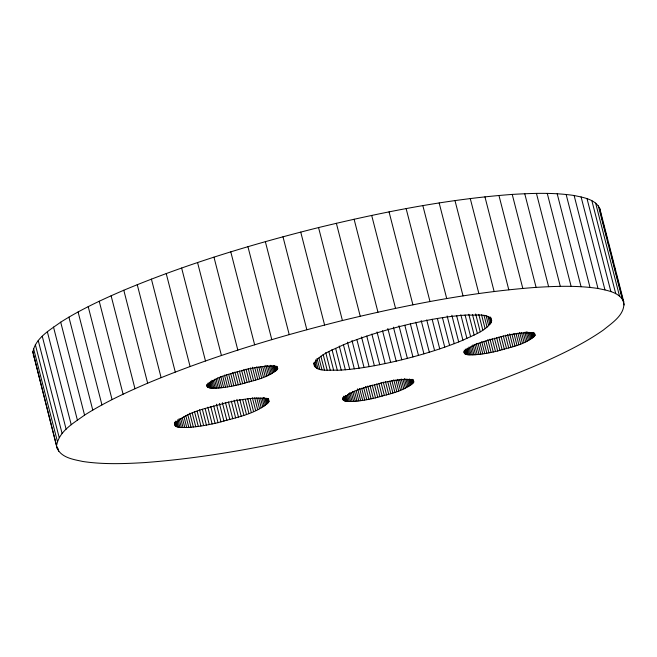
<?xml version="1.0" encoding="UTF-8"?>
<svg xmlns="http://www.w3.org/2000/svg" width="657" height="657" viewBox="0 0 657 657"><rect width="100%" height="100%" fill="white"/><g stroke="black" fill="none" stroke-linecap="round" stroke-linejoin="round"><path stroke-width="0.99" d="M277.706 368.7C276.778 364.914 270.783 366.442 267.851 366.121C259.835 366.59 251.91 368.125 244.1 369.948C231.56 373.948 216.317 375.812 206.865 385.577C207.793 389.363 213.788 387.827 216.72 388.156C224.743 387.679 232.66 386.144 240.478 384.32C253.019 380.321 268.253 378.465 277.706 368.7L277.197 366.721M534.938 335.366C534.01 331.588 528.014 333.115 525.083 332.795C517.059 333.263 509.142 334.799 501.332 336.622C488.783 340.622 473.549 342.486 464.097 352.251C465.025 356.028 471.02 354.501 473.952 354.821C481.975 354.353 489.892 352.817 497.702 350.994C510.251 346.995 525.485 345.139 534.938 335.366L534.428 333.395M32.85 352.012C35.609 337.829 49.965 330.044 60.699 322.168C80.647 309.521 102.131 299.551 123.795 290.238C186.793 263.884 252.362 244.125 318.555 227.568C382.234 212.145 446.801 199.26 512.23 194.415C532.835 193.199 553.646 192.452 574.128 195.507C583.342 197.511 595.447 199.128 599.849 208.754L623.715 301.703C625.53 314.572 612.078 322.858 603.496 329.945C585.568 342.535 565.784 352.177 545.893 361.227C484.776 388.147 420.784 407.981 356.266 424.923C286.83 442.539 216.309 457.206 144.77 462.585C124.165 463.801 103.354 464.548 82.872 461.493C73.658 459.489 61.553 457.872 57.151 448.246L32.85 352.012L57.151 448.246M56.716 444.97C59.475 430.787 73.83 422.993 84.564 415.125C104.512 402.478 125.996 392.5 147.661 383.195C210.659 356.841 276.227 337.074 342.42 320.526C406.1 305.094 470.667 292.217 536.096 287.372C556.701 286.148 577.511 285.401 597.993 288.464C607.208 290.46 619.313 292.086 623.715 301.703M491.493 321.905C491.206 312.206 474.609 315.886 468.351 314.958C448.468 315.951 428.832 319.704 409.459 324.131C386.768 329.527 364.298 336.113 342.749 345.081C332.828 350.058 320.509 353.622 314.186 363.362C314.465 373.061 331.062 369.39 337.32 370.31C357.211 369.316 376.839 365.563 396.212 361.136C418.903 355.749 441.373 349.154 462.93 340.195C472.851 335.218 485.162 331.645 491.493 321.905L490.221 316.961M268.869 401.805C268.516 396.672 260.254 398.479 256.698 398.06C246.137 398.577 235.715 400.565 225.433 402.905C208.228 408.169 187.894 410.896 174.581 423.781C174.934 428.906 183.196 427.099 186.752 427.518C197.314 427.009 207.735 425.013 218.025 422.673C235.222 417.417 255.565 414.69 268.869 401.805L268.105 398.84M413.696 382.226C413.475 378.375 407.266 379.713 404.613 379.409C396.705 379.787 388.887 381.274 381.183 383.023C368.265 386.973 353.006 389.026 342.995 398.684C343.217 402.527 349.425 401.189 352.078 401.501C359.995 401.123 367.805 399.628 375.517 397.879C388.435 393.937 403.685 391.884 413.696 382.226L413.196 380.247M33.285 355.297L34.451 357.539M601.048 215.003L599.849 208.754M601.549 216.974L602.313 219.947M602.822 221.918L604.35 227.856M604.851 229.835L606.887 237.744M608.152 242.688L608.916 245.652M609.425 247.632L610.944 253.561M611.453 255.54L613.49 263.457M613.991 265.428L615.519 271.366M616.028 273.345L620.085 289.162M620.594 291.141L622.122 297.071M622.631 299.05L624.15 304.988M598.297 205.756L622.163 298.713M595.628 203.07L619.494 296.02M591.867 200.689L615.732 293.646M587.013 198.628L610.879 291.585M581.092 196.903L604.957 289.852M574.128 195.507L597.993 288.464M566.145 194.456L590.011 287.413M557.185 193.749L581.051 286.707M547.265 193.396L571.13 286.345M536.441 193.388L560.306 286.337M524.746 193.725L548.611 286.682M512.23 194.415L536.096 287.372M534.47 332.959L534.979 334.93M498.942 195.449L522.808 288.407M534.248 333.863L534.749 335.834M533.418 332.385L534.428 336.335M532.95 332.91L533.969 336.869M532.104 332.475L533.369 337.419M531.373 333.058L532.646 338.002M530.256 332.672L531.784 338.61M529.016 332.311L530.79 339.234M527.653 331.966L529.682 339.874M526.167 331.637L528.45 340.531M524.82 332.302L527.103 341.205M523.366 332.984L525.649 341.886M521.559 332.688L524.097 342.576M484.94 196.829L508.805 289.786M519.646 332.393L522.438 343.266M517.905 333.091L520.697 343.964M516.073 333.781L518.874 344.662M513.922 333.485L516.969 345.352M511.943 334.175L514.989 346.042M509.66 333.863L512.961 346.715M507.574 334.528L510.875 347.381M505.438 335.177L508.74 348.038M470.264 198.545L494.13 291.494M503.27 335.817L506.572 348.67M501.069 336.433L504.371 349.286M498.86 337.025L502.162 349.877M496.635 337.599L499.936 350.452M490.968 317.816L491.732 320.788M489.375 317.175L490.902 323.113M494.401 338.141L497.702 350.994M487.929 316.477L489.958 324.386M492.183 338.659L495.485 351.511M486.139 315.853L488.677 325.741M454.989 200.59L478.854 293.539M484.012 315.294L487.059 327.161M489.982 339.143L493.284 351.996M481.548 314.793L485.104 328.64M487.798 339.595L491.099 352.448M485.909 340.999L488.956 352.866M478.764 314.35L482.829 330.175M483.798 341.385L486.845 353.252M475.66 313.956L480.234 331.76M481.745 341.73L484.792 353.597M480.004 343.028L482.796 353.901M472.514 314.596L477.335 333.386M478.074 343.291L480.867 354.172M468.811 314.284L474.14 335.045M476.218 343.521L479.01 354.402M439.163 202.956L463.029 295.905M474.691 344.695L477.228 354.583M473.007 344.835L475.545 354.723M465.082 314.99L470.667 336.745M471.669 345.927L473.952 354.821M470.428 346.97L472.457 354.879M460.828 314.728L466.922 338.462M469.041 346.978L471.069 354.895M468.022 347.939L469.796 354.862M467.119 348.851L468.638 354.788M466.084 348.736L467.603 354.665M465.427 349.565L466.7 354.509M456.582 315.467L462.93 340.195M464.901 350.345L465.92 354.304M464.253 350.099L465.271 354.057M464.253 351.791L464.762 353.77M463.875 351.47L464.384 353.45M451.844 315.237L458.701 341.936M422.853 205.633L446.727 298.582M447.138 315.992L454.242 343.677M442.481 317.733L449.585 345.418M437.39 318.473L444.748 347.151M406.133 208.606L429.998 301.563M432.125 319.195L439.747 348.867M426.722 319.902L434.589 350.551M421.194 320.567L429.317 352.209M389.051 211.874L412.916 304.832M415.807 322.185L423.937 353.827M410.346 323.761L418.468 355.404M404.819 325.281L412.941 356.923M371.681 215.422L395.547 308.371M413.302 379.795L413.811 381.774M398.996 325.765L407.381 358.394M412.686 379.738L413.45 382.703M412.046 379.261L413.064 383.22M411.528 379.803L412.539 383.762M410.617 379.385L411.882 384.329M409.574 378.99L411.093 384.92M408.654 379.598L410.173 385.536M407.348 379.245L409.13 386.168M393.42 327.17L401.797 359.798M405.927 378.908L407.964 386.817M404.392 378.588L406.675 387.482M402.996 379.261L405.279 388.164M401.238 378.958L403.776 388.845M387.835 328.508L396.212 361.136M399.637 379.647L402.174 389.535M397.69 379.352L400.483 390.233M395.908 380.05L398.7 390.931M354.098 219.224L377.964 312.182M382.538 330.758L390.66 362.401M393.789 379.754L396.836 391.621M391.851 380.444L394.898 392.311M389.847 381.134L392.894 392.993M377.028 331.949L385.158 363.592M387.786 381.799L390.833 393.666M385.429 381.471L388.722 394.331M371.854 334.043L379.721 364.692M383.277 382.119L386.579 394.972M381.093 382.744L384.394 395.596M366.762 336.047L374.375 365.711M378.884 383.351L382.185 396.204M336.368 223.281L360.233 316.239M376.666 383.934L379.968 396.787M374.441 384.493L377.742 397.345M361.531 336.975L369.144 366.639M372.215 385.027L375.517 397.879M369.998 385.528L373.299 398.38M356.932 339.784L364.044 367.468M367.805 385.996L371.106 398.848M365.637 386.431L368.938 399.292M351.988 340.515L359.1 368.207M363.764 387.827L366.811 399.694M361.678 388.188L364.725 400.056M318.555 227.568L342.42 320.526M359.65 388.517L362.697 400.384M347.471 342.141L354.328 368.84M357.687 388.813L360.734 400.68M356.291 391.038L358.829 400.926M343.397 344.646L349.746 369.365M354.476 391.243L357.014 401.131M352.735 391.408L355.273 401.296M351.347 392.525L353.63 401.419M339.275 346.058L345.368 369.792M349.795 392.599L352.078 401.501M348.604 393.625L350.633 401.534M335.637 348.35L341.221 370.105M347.52 394.602L349.302 401.526M346.559 395.539L348.079 401.476M345.459 395.448L346.978 401.378M344.736 396.294L346.001 401.238M331.99 349.549L337.32 370.31M343.882 396.114L345.155 401.057M343.422 396.885L344.432 400.836M300.734 232.077L324.599 325.026M343.085 397.608L343.849 400.573M342.897 398.29L343.397 400.269M342.584 397.953L343.094 399.924M328.853 351.626L333.682 370.417M325.741 352.604L330.307 370.4M323.162 354.46L327.219 370.285M320.879 356.209L324.435 370.055M318.916 357.851L321.963 369.719M317.011 358.394L319.803 369.267M315.688 359.822L317.972 368.717M282.978 236.775L306.844 329.724M314.949 362.138L316.477 368.068M314.054 362.368L315.319 367.312M313.75 363.502L314.514 366.466M265.354 241.653L289.22 334.602M247.935 246.687L271.801 339.644M276.761 366.195L277.525 369.168M276.441 366.696L277.197 369.661M275.726 366.236L276.737 370.195M274.872 365.801L276.145 370.753M273.887 365.399L275.414 371.328M273.025 365.998L274.552 371.936M271.784 365.637L273.567 372.56M270.421 365.292L272.45 373.201M269.189 365.949L271.218 373.858M267.588 365.637L269.879 374.531M265.88 365.325L268.426 375.213M264.328 366.015L266.865 375.903M262.677 366.713L265.214 376.601M260.673 366.417L263.465 377.29M230.779 251.861L254.653 344.818M268.45 398.676L269.009 401.205M267.53 398.487L268.541 402.445M258.85 367.115L261.642 377.989M266.767 398.183L268.031 403.127M266.069 398.906L267.342 403.85M264.689 397.682L266.463 404.605M256.69 366.82L259.737 378.678M263.383 397.485L265.42 405.394M254.719 367.501L257.766 379.368M262.168 398.306L264.196 406.215M260.517 398.158L262.808 407.061M252.428 367.189L255.729 380.042M258.718 398.035L261.256 407.923M250.342 367.854L253.643 380.715M256.756 397.928L259.548 408.81M248.206 368.511L251.508 381.364M254.645 397.846L257.692 409.713M246.038 369.144L249.34 381.996M252.387 397.772L255.688 410.625M243.846 369.76L247.147 382.612M213.968 257.158L237.834 350.115M250.26 398.692L253.553 411.545M241.628 370.351L244.93 383.212M247.746 398.627L251.294 412.473M239.403 370.926L242.704 383.778M245.365 399.563L248.921 413.401M237.177 371.468L240.478 384.32M242.63 399.497L246.441 414.329M234.951 371.985L238.253 384.838M239.797 399.423L243.862 415.249M232.75 372.47L236.052 385.322M230.821 373.915L233.867 385.774M236.873 399.349L241.193 416.16M228.677 374.334L231.724 386.193M234.13 400.244L238.45 417.055M226.575 374.712L229.622 386.579M197.56 262.554L221.434 355.511M231.321 401.123L235.641 417.934M224.513 375.057L227.56 386.924M222.772 376.354L225.565 387.236M228.455 401.985L232.775 418.796M220.842 376.625L223.635 387.499M219.241 377.841L221.779 387.729M225.548 402.823L229.86 419.634M217.467 378.021L220.005 387.909M222.353 402.642L226.92 420.439M216.03 379.155L218.313 388.057M214.437 379.253L216.72 388.156M219.389 403.423L223.963 421.219M213.197 380.296L215.225 388.213M211.809 380.313L213.837 388.221M210.79 381.265L212.564 388.188M181.628 268.023L205.493 360.98M216.424 404.17L220.99 421.966M209.887 382.177L211.414 388.115M209.107 383.047L210.38 387.991M208.195 382.891L209.468 387.835M213.706 405.862L218.025 422.673M207.669 383.672L208.688 387.63M207.284 384.419L208.039 387.384M207.021 385.125L207.53 387.096M206.651 384.797L207.152 386.776M210.757 406.535L215.069 423.346M207.826 407.168L212.145 423.979M205.189 408.736L209.255 424.562M202.356 409.278L206.413 425.095M166.221 273.55L190.087 366.507M199.572 409.763L203.637 425.588M197.125 411.192L200.927 426.023M194.497 411.578L198.307 426.409M192.214 412.9L195.77 426.746M189.783 413.179L193.339 427.025M187.721 414.395L191.023 427.247M151.406 279.11L175.279 372.059M185.775 415.544L188.822 427.411M183.96 416.645L186.752 427.518M182.285 417.68L184.831 427.567M180.757 418.657L183.04 427.559M179.123 418.591L181.414 427.493M177.907 419.453L179.936 427.362M177.111 421.252L178.63 427.181M175.969 421.006L177.497 426.943M175.263 421.704L176.528 426.648M174.729 422.344L175.748 426.294M174.384 422.927L175.148 425.892M137.247 284.678L161.113 377.635M123.795 290.238L147.661 383.195M111.107 295.773L134.972 388.722M99.223 301.243L123.089 394.2M88.202 306.638L112.068 399.596M78.084 311.944L101.95 404.893M68.903 317.126L92.768 410.075M60.699 322.168L84.564 415.125M53.504 327.055L77.37 420.004M47.353 331.76L71.219 424.718M42.262 336.277L66.127 429.226M38.246 340.572L62.111 433.521M35.338 344.638L59.204 437.595M33.532 348.456L57.397 441.414M57.939 448.271L58.703 451.244"/></g></svg>
